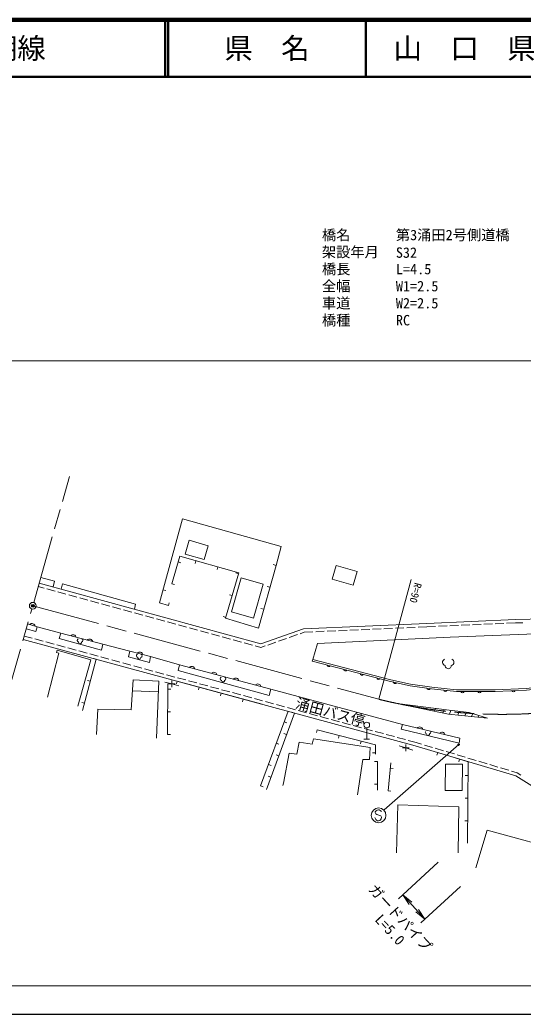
# Model space of a CAD drawing. Units: millimetres at full size, sheet at 1:1000; details may follow other scales. Extents: x 40000 to 680000, y 20000 to 380000.
# Drawn here: x 272190 to 360665, y 205000 to 380000 of the extents above; entities that cross this region are included whole.
import ezdxf
from ezdxf.enums import TextEntityAlignment as Align

# ---------------------------------------------------------------- set-up
doc = ezdxf.new("R2010")
doc.units = ezdxf.units.MM
doc.header["$LTSCALE"] = 1000
doc.header["$PDMODE"] = 32
doc.header["$PDSIZE"] = 500
doc.linetypes.add('CHAIN', pattern=[18.5, 12, -1.5, 3.5, -1.5])
for name, color, linetype, lineweight in [('M-BGD', 7, 'Continuous', 13), ('M-BMK', 2, 'CHAIN', 13), ('M-BMK-SRVR', 3, 'Continuous', 13), ('M-STR-HTXT', 7, 'Continuous', 13), ('M-STR-STRC', 7, 'Continuous', 13), ('M-TTL', 2, 'Continuous', 140), ('M-TTL-BAND', 7, 'Continuous', 25), ('M-TTL-LINE', 7, 'Continuous', 50)]:
    doc.layers.add(name, color=color, linetype=linetype, lineweight=lineweight)
doc.layers.add('M-OTRS', color=6, linetype='Continuous')
doc.layers.add('M-TTL-TXT', color=7, linetype='Continuous')
doc.styles.add('ＭＳ ゴシック', font='')
doc.styles.get('ＭＳ ゴシック').set_extended_font_data('MS Gothic')

# ---------------------------------------------------------------- blocks, each defined once
blk = doc.blocks.new('plus')
at = {"color": 0, "linetype": 'Continuous', "lineweight": -2}
for p, q in [((-1.25, 0), (1.25, 0)), ((0, -1.25), (0, 1.25))]:
    blk.add_line(p, q, dxfattribs=at)
blk = doc.blocks.new('open_arrow')
at = {"color": 0, "linetype": 'Continuous', "lineweight": -2}
blk.add_lwpolyline([(7.5, 1.25), (0, 0), (7.5, -1.25)], dxfattribs=at)

msp = doc.modelspace()

# ---------------------------------------------------------------- linework, layer by layer
at = {"layer": 'M-BGD'}
for p, q in [((301232, 285961), (301930, 288395)), ((301930, 288395), (305284, 287433)), ((305284, 287433), (304586, 284999)), ((304586, 284999), (301232, 285961)), ((300023, 284594), (300503, 284456)), ((303142, 284809), (303006, 284328)), ((306990, 283714), (306853, 283233)), ((317221, 283976), (314118, 272926)), ((317221, 283976), (316739, 284111)), ((327090, 281568), (327785, 283978)), ((327785, 283978), (331501, 282906)), ((311093, 281786), (309414, 275785)), ((310630, 282504), (310149, 282644)), ((314966, 280702), (311093, 281786)), ((331501, 282906), (330805, 280496)), ((275421, 280271), (276435, 279993)), ((298918, 280749), (299398, 280611)), ((313287, 274702), (314966, 280702)), ((316140, 280125), (315658, 280260)), ((330805, 280496), (327090, 281568)), ((276917, 279861), (278364, 279465)), ((278846, 279332), (280292, 278936)), ((280775, 278804), (282221, 278407)), ((282704, 278275), (284150, 277879)), ((297337, 279665), (297820, 279535)), ((309512, 278663), (309032, 278803)), ((284632, 277746), (286079, 277350)), ((286561, 277218), (288008, 276821)), ((288490, 276689), (289937, 276292)), ((298298, 276939), (298433, 277421)), ((290419, 276160), (291866, 275764)), ((292348, 275632), (293794, 275235)), ((294277, 275103), (295723, 274706)), ((308395, 274822), (307915, 274962)), ((309414, 275785), (313287, 274702)), ((315058, 276274), (314577, 276409)), ((275222, 273182), (273547, 273685)), ((279365, 272056), (275222, 273182)), ((296206, 274574), (297652, 274178)), ((298134, 274046), (299581, 273649)), ((300063, 273517), (301510, 273120)), ((314118, 272926), (308359, 274698)), ((340200, 273009), (341699, 273075)), ((342199, 273097), (343737, 273164)), ((343737, 273164), (345289, 273233)), ((345788, 273256), (347287, 273323)), ((347786, 273345), (349285, 273413)), ((349784, 273435), (351283, 273502)), ((351782, 273525), (353281, 273592)), ((353780, 273614), (355278, 273682)), ((355778, 273704), (357276, 273771)), ((357776, 273794), (359327, 273863)), ((359327, 273863), (360638, 273887)), ((274344, 271160), (272932, 271544)), ((286777, 270118), (279365, 272056)), ((301992, 272988), (303439, 272592)), ((303921, 272460), (305368, 272063)), ((305850, 271931), (307296, 271534)), ((307779, 271402), (309225, 271006)), ((319557, 271296), (320971, 271796)), ((321443, 271962), (322177, 272222)), ((322177, 272222), (323716, 272289)), ((324216, 272311), (325714, 272376)), ((326214, 272398), (327712, 272463)), ((328212, 272485), (329711, 272551)), ((330210, 272573), (331709, 272638)), ((332208, 272660), (333707, 272725)), ((334206, 272747), (335705, 272813)), ((336204, 272835), (337703, 272900)), ((338202, 272922), (339701, 272987)), ((276274, 270635), (274827, 271029)), ((278204, 270110), (276757, 270504)), ((280134, 269585), (278686, 269979)), ((291546, 268867), (286777, 270118)), ((309708, 270874), (311154, 270477)), ((311636, 270345), (313083, 269948)), ((313565, 269816), (314579, 269538)), ((314579, 269538), (315314, 269798)), ((315785, 269964), (317200, 270464)), ((317671, 270630), (319085, 271130)), ((282064, 269061), (280616, 269454)), ((283994, 268536), (282546, 268929)), ((285924, 268011), (284476, 268405)), ((287854, 267486), (286406, 267880)), ((295142, 267929), (291546, 268867)), ((300245, 266469), (295142, 267929)), ((285605, 267476), (283189, 258454)), ((285605, 267476), (285122, 267605)), ((289783, 266961), (288336, 267355)), ((291713, 266437), (290266, 266830)), ((293643, 265912), (292196, 266305)), ((316293, 262221), (300245, 266469)), ((323592, 267110), (323667, 267401)), ((295573, 265387), (294126, 265781)), ((297503, 264862), (296056, 265256)), ((299433, 264337), (297986, 264731)), ((284570, 263612), (284087, 263741)), ((298906, 263128), (297669, 263440)), ((298159, 254197), (298229, 263134)), ((298906, 263128), (300108, 262804)), ((299868, 263597), (299737, 263115)), ((299868, 263597), (314780, 259542)), ((301363, 263813), (299916, 264206)), ((303293, 263288), (301845, 263681)), ((303728, 262548), (303597, 262065)), ((305223, 262763), (303775, 263157)), ((307153, 262238), (305705, 262632)), ((296527, 261710), (291982, 261897)), ((298222, 262197), (298722, 262193)), ((307588, 261498), (307457, 261016)), ((309083, 261713), (307635, 262107)), ((311013, 261189), (309565, 261582)), ((312942, 260664), (311495, 261057)), ((283535, 259748), (283052, 259878)), ((311448, 260448), (311317, 259966)), ((314872, 260139), (313425, 260533)), ((316802, 259614), (315355, 260008)), ((318732, 259089), (317285, 259483)), ((298190, 258197), (298690, 258193)), ((314483, 245191), (319353, 258299)), ((320455, 257999), (315538, 244558)), ((320662, 258565), (319215, 258958)), ((320455, 257999), (319985, 258171)), ((322592, 258040), (321145, 258433)), ((324522, 257515), (323075, 257909)), ((326452, 256990), (325004, 257384)), ((318662, 256440), (319131, 256265)), ((328382, 256465), (326934, 256859)), ((330312, 255941), (328864, 256334)), ((332242, 255416), (330794, 255809)), ((349551, 253567), (339434, 255975)), ((298159, 254197), (298659, 254193)), ((319081, 254243), (318611, 254414)), ((324439, 255065), (324313, 254581)), ((328310, 254056), (328184, 253572)), ((334172, 254891), (332724, 255284)), ((333187, 253389), (333187, 255389)), ((336101, 254366), (334654, 254760)), ((338031, 253841), (336584, 254235)), ((317269, 252690), (317738, 252516)), ((332180, 253046), (332054, 252562)), ((332687, 253389), (333687, 253389)), ((339961, 253316), (338514, 253710)), ((340061, 251862), (338899, 252227)), ((341856, 252801), (340444, 253185)), ((342830, 252510), (341856, 252801)), ((344746, 251936), (343309, 252366)), ((317707, 250486), (317237, 250658)), ((334689, 250984), (334189, 250984)), ((340061, 251862), (341307, 251477)), ((346661, 251362), (345224, 251792)), ((345669, 251033), (345526, 250554)), ((348577, 250788), (347140, 251218)), ((350493, 250214), (349056, 250644)), ((315876, 248941), (316345, 248766)), ((335041, 249460), (334541, 249460)), ((335041, 249460), (335041, 244394)), ((336940, 244300), (337410, 249249)), ((346997, 248991), (346973, 244370)), ((349998, 248975), (346997, 248991)), ((349501, 249885), (349358, 249406)), ((349975, 244355), (349998, 248975)), ((352409, 249640), (350972, 250070)), ((354325, 249066), (352888, 249497)), ((356241, 248492), (354804, 248923)), ((316333, 246729), (315863, 246901)), ((337318, 248282), (337816, 248235)), ((351005, 247019), (350505, 247023)), ((358157, 247918), (356720, 248349)), ((359610, 247483), (358636, 247775)), ((360268, 247071), (359610, 247483)), ((314483, 245191), (314952, 245017)), ((335041, 245460), (334541, 245460)), ((336940, 244300), (337438, 244253)), ((346973, 244370), (349975, 244355)), ((350972, 243019), (350472, 243023)), ((350940, 239019), (350440, 239023))]:
    msp.add_line(p, q, dxfattribs=at)
for points in [[(317221, 283976), (318143, 287292), (300799, 292157), (297591, 280608)], [(298918, 280749), (300316, 285614), (310676, 282664), (308359, 274698)], [(275867, 281864), (278301, 281196), (278018, 280181)], [(275580, 280850), (314556, 270167), (322062, 272817), (343711, 273763), (359308, 274463), (364437, 274557)], [(279452, 279788), (279708, 280711), (292514, 277161), (292345, 276255)], [(298298, 276939), (296723, 277382), (297591, 280608)], [(323667, 267401), (324491, 270233), (347828, 271370), (364328, 271969), (379913, 272813), (398137, 273974), (410392, 275147), (415646, 275827), (415810, 275240)], [(275222, 273182), (274987, 272322), (273305, 272832)], [(286777, 270118), (286558, 269054), (279115, 271103), (279365, 272056)], [(370954, 232546), (367749, 238660), (364661, 242678), (362659, 244867), (359360, 246931), (341691, 252224), (272775, 270965)], [(277018, 260771), (279043, 268557), (278621, 268672), (278715, 269058), (284657, 267348), (282397, 259183)], [(295142, 267929), (294955, 266912), (291280, 267882), (291546, 268867)], [(316293, 262221), (316043, 261101), (300031, 265479), (300245, 266469)], [(323592, 267110), (337359, 263568), (340799, 262774), (344585, 262240), (348969, 261769), (355763, 261784), (361236, 262035), (363859, 262323), (366293, 262763)], [(323667, 267401), (337430, 263859), (340854, 263070), (344622, 262538), (348985, 262069), (355755, 262084), (361212, 262335), (363816, 262620), (366240, 263058)], [(285681, 254188), (285869, 258691), (291763, 258535), (292107, 263835), (296595, 263632), (296235, 253547)], [(349551, 253567), (349410, 252675), (339231, 255162), (339434, 255975), (316293, 262221)], [(324439, 255065), (334689, 252391), (334689, 250750)], [(318435, 245238), (318552, 245637), (319561, 250914), (320898, 250726), (321296, 252884), (323571, 252509), (323806, 253470), (333774, 251946), (333633, 249788), (332508, 249835), (331569, 243620)], [(345669, 251033), (351025, 249428), (350908, 235082)], [(338383, 233405), (338664, 241849), (349360, 241473), (349266, 233405)], [(352350, 230755), (354320, 237369), (368920, 233393), (368674, 232338), (369800, 232021), (368920, 228433)]]:
    msp.add_lwpolyline(points, dxfattribs=at)
msp.add_circle((333187, 255889), 500, dxfattribs=at)
for centre, radius, start, end in [((274307, 273178), 567, 11.35703, 135.21206), ((281552, 271209), 567, 13.41225, 137.26728), ((282572, 270780), 299, 113.44836, 257.2818), ((282772, 270471), 267, 176.52859, 3.47141), ((282973, 270780), 299, 282.7182, 66.55164), ((284455, 270449), 567, 13.41225, 137.26728), ((292977, 268061), 299, 113.44836, 257.2818), ((293277, 268140), 567, 13.45161, 137.30664), ((293178, 267752), 267, 176.52859, 3.47141), ((293379, 268061), 299, 282.7182, 66.55164), ((302400, 265623), 567, 13.24652, 137.10154), ((326529, 266484), 325, 188.18863, 322.9489), ((347107, 266937), 599, 113.44836, 257.2818), ((347508, 266320), 534, 176.52859, 3.47141), ((347910, 266937), 599, 282.7182, 66.55164), ((306267, 264599), 567, 13.24652, 137.10154), ((307709, 264037), 299, 113.44836, 257.2818), ((308110, 264037), 299, 282.7182, 66.55164), ((329434, 265736), 325, 188.18863, 322.9489), ((332340, 264988), 325, 188.18863, 322.9489), ((307909, 263729), 267, 176.52859, 3.47141), ((310134, 263576), 567, 13.24652, 137.10154), ((314001, 262552), 567, 13.24652, 137.10154), ((335245, 264241), 325, 188.18863, 322.9489), ((338152, 263513), 325, 189.6348, 324.39507), ((344039, 262443), 325, 194.58964, 329.34991), ((347016, 262105), 325, 196.48261, 331.24288), ((349991, 261896), 325, 202.75219, 337.51246), ((352991, 261903), 325, 202.75219, 337.51246), ((358982, 262057), 325, 205.24477, 340.00504), ((342485, 254974), 567, 14.68398, 138.53901), ((343756, 254632), 299, 154.92935, 257.2818), ((343957, 254324), 267, 176.52859, 3.47141), ((344158, 254632), 299, 282.7182, 10.41515), ((346377, 254048), 567, 14.68398, 138.53901)]:
    msp.add_arc(centre, radius, start, end, dxfattribs=at)
at = {"layer": 'M-BMK'}
for p, q in [((274614, 277447), (280903, 299609)), ((274450, 276870), (335302, 260418)), ((269014, 257711), (274286, 276292))]:
    msp.add_line(p, q, dxfattribs=at)
msp.add_arc((356998, 347763), 90000, 256.04989, 283.58727, dxfattribs=at)
at = {"layer": 'M-BMK-SRVR'}
msp.add_circle((274450, 276870), 600, dxfattribs=at)
at = {"layer": 'M-OTRS'}
msp.add_point((274450, 276870), dxfattribs=at)
at = {"layer": 'M-STR-HTXT'}
for p, q in [((122718, 320000), (366361, 320000)), ((335302, 260418), (341007, 281523)), ((345743, 231729), (338761, 225303)), ((339496, 225980), (343400, 221739)), ((349646, 227488), (342664, 221062)), ((124084, 210000), (365382, 210000))]:
    msp.add_line(p, q, dxfattribs=at)
at = {"layer": 'M-STR-STRC'}
for p, q in [((345261, 258790), (345066, 258329)), ((346814, 258584), (346575, 258018)), ((347973, 258441), (347703, 257801)), ((349439, 258290), (349164, 257641)), ((350709, 258160), (350431, 257502)), ((351801, 257914), (351573, 257377)), ((352901, 257554), (352770, 257246)), ((349359, 252437), (336239, 240981)), ((334660, 240619), (334639, 240471)), ((334639, 240471), (334751, 240234)), ((334827, 240799), (334660, 240619)), ((334751, 240234), (334947, 240139)), ((334998, 240920), (334827, 240799)), ((334947, 240139), (335639, 239894)), ((335213, 240963), (334998, 240920)), ((335364, 240942), (335213, 240963)), ((335552, 240848), (335364, 240942)), ((335694, 240751), (335552, 240848)), ((335639, 239894), (335743, 239670)), ((335739, 240606), (335694, 240751)), ((334643, 239464), (334592, 239607)), ((334752, 239233), (334643, 239464)), ((334886, 239137), (334752, 239233)), ((335076, 239040), (334886, 239137)), ((335232, 239018), (335076, 239040)), ((335450, 239055), (335232, 239018)), ((335612, 239180), (335450, 239055)), ((335705, 239374), (335612, 239180)), ((335743, 239670), (335705, 239374))]:
    msp.add_line(p, q, dxfattribs=at)
msp.add_lwpolyline([(338499, 259685), (347535, 257819), (354383, 257069), (351204, 258109), (347651, 258474)], close=True, dxfattribs=at)
msp.add_circle((335255, 239987), 1300, dxfattribs=at)
at = {"layer": 'M-TTL'}
msp.add_line((680000, 380000), (40000, 380000), dxfattribs=at)
at = {"layer": 'M-TTL-BAND'}
msp.add_line((40000, 205000), (579000, 205000), dxfattribs=at)
at = {"layer": 'M-TTL-LINE'}
for p, q in [((297750, 380000), (297750, 370000)), ((298250, 380000), (298250, 370000)), ((333000, 380000), (333000, 370000)), ((40000, 370000), (680000, 370000))]:
    msp.add_line(p, q, dxfattribs=at)

# ---------------------------------------------------------------- block references
at = {"layer": 'M-BGD', "xscale": 480, "yscale": 480}
for p in [(298906, 263128), (340061, 251862)]:
    msp.add_blockref('plus', p, dxfattribs=at)
at = {"layer": 'M-STR-HTXT', "xscale": 267, "yscale": 267}
for p, rotation in [((339496, 225980), 312.6), ((343400, 221739), 132.6)]:
    msp.add_blockref('open_arrow', p, dxfattribs=dict(at, rotation=rotation))
at = {"layer": 'M-STR-STRC', "xscale": 160, "yscale": 160}
msp.add_blockref('plus', (349359, 252437), dxfattribs=at)

# ---------------------------------------------------------------- texts
at = {"layer": 'M-BGD', "style": 'ＭＳ ゴシック'}
msp.add_text('涌田バス停', height=1833, rotation=344.787, dxfattribs=at).set_placement((326781, 258166), align=Align.MIDDLE_CENTER)
at = {"layer": 'M-STR-HTXT', "style": 'ＭＳ ゴシック'}
for s, p in [('橋名', (325295, 342142)), ('第3涌田2号側道橋', (338295, 342142)), ('架設年月', (325295, 339142)), ('S32', (338286, 339044)), ('橋長', (325295, 336142)), ('L=4.5', (338295, 336142)), ('全幅', (325295, 333142)), ('W1=2.5', (338295, 333142)), ('車道', (325295, 330142)), ('W2=2.5', (338295, 330142)), ('橋種', (325295, 327142)), ('RC', (338295, 327142))]:
    msp.add_text(s, height=1833, dxfattribs=at).set_placement(p, align=Align.MIDDLE_LEFT)
for s, height, rotation, p in [('R=90', 1320, 254.871, (341780, 279142)), ('ガードパイプ', 1833, 312.626, (339098, 221979))]:
    msp.add_text(s, height=height, rotation=rotation, dxfattribs=at).set_placement(p, align=Align.MIDDLE_CENTER)
msp.add_text('L=5.0', height=1833, rotation=312.626, dxfattribs=at).set_placement((336178, 218865), align=Align.BOTTOM_CENTER)
at = {"layer": 'M-TTL-TXT', "style": 'ＭＳ ゴシック'}
msp.add_text('一般県道永田郷室津川棚線', height=3666, dxfattribs=at).set_placement((216734, 375000), align=Align.MIDDLE_LEFT)
for s, p in [('県\u3000名', (315625, 375000)), ('山\u3000口\u3000県', (350375, 375000))]:
    msp.add_text(s, height=3666, dxfattribs=at).set_placement(p, align=Align.MIDDLE_CENTER)

doc.saveas('drawing.dxf')
